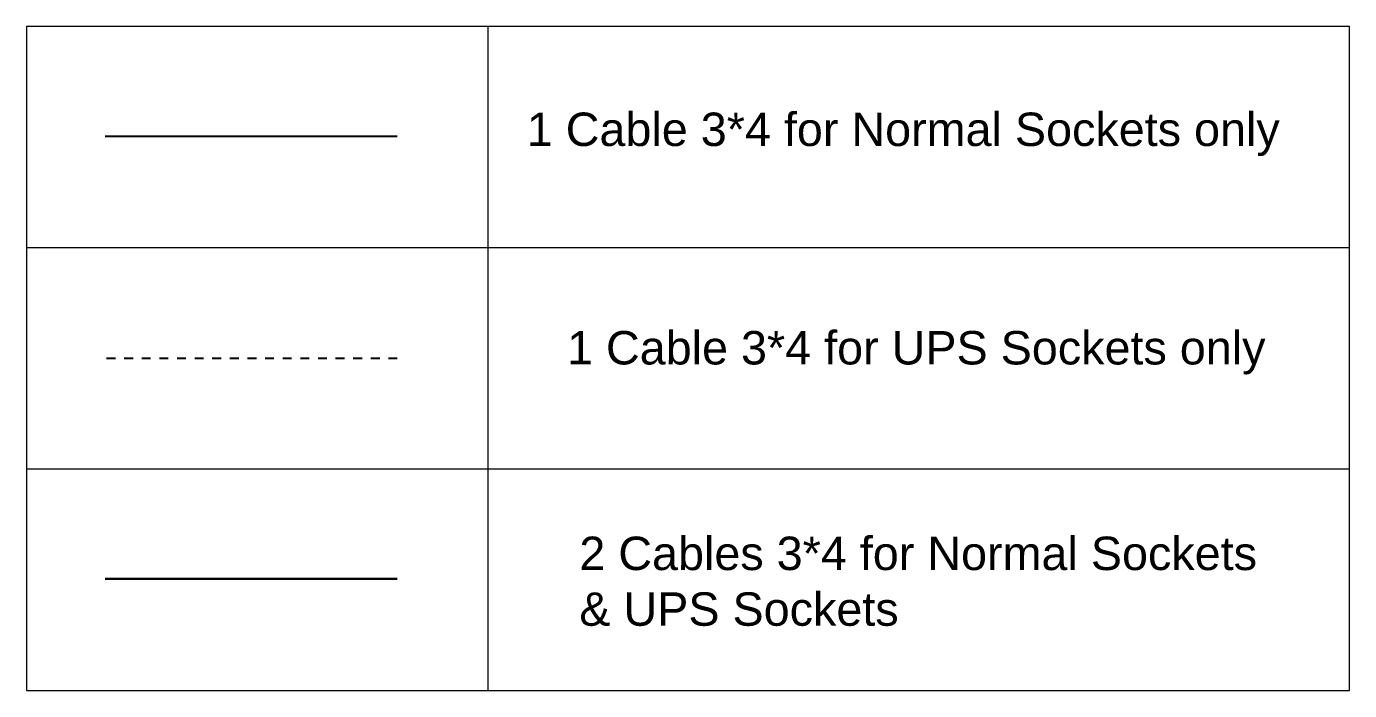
# Model space of a CAD drawing. Header units: metres. Extents: x -107 to 62, y 472 to 1032.
# Drawn here: x -18.05 to -3.03, y 513.19 to 520.73 of the extents above; entities that cross this region are included whole.
import ezdxf

# ---------------------------------------------------------------- set-up
doc = ezdxf.new("R2010")
doc.units = ezdxf.units.M
doc.header["$MEASUREMENT"] = 0
doc.linetypes.add('DASHED2', pattern=[0.375, 0.25, -0.125])
doc.layers.add('E-GN-TXT', color=2, linetype='Continuous', lineweight=0)
doc.layers.add('Title Block', color=7, linetype='Continuous', lineweight=0)
doc.layers.add('Power W', color=3, linetype='Continuous')
doc.styles.get("Standard").update_dxf_attribs({"font": 'arial.ttf'})

msp = doc.modelspace()

# ---------------------------------------------------------------- linework, layer by layer
at = {"layer": 'E-GN-TXT', "color": 2}
msp.add_lwpolyline([(-3.032, 520.734), (-18.053, 520.734), (-18.053, 513.188), (-3.032, 513.188)], close=True, dxfattribs=at)
for points in [[(-12.816, 520.734), (-12.816, 513.188)], [(-3.032, 518.219), (-18.053, 518.219)], [(-3.032, 515.703), (-18.053, 515.703)]]:
    msp.add_lwpolyline(points, dxfattribs=at)
at = {"layer": 'Power W', "color": 7, "linetype": 'Continuous', "lineweight": 25, "ltscale": 0.4}
msp.add_lwpolyline([(-13.843, 519.482), (-17.16, 519.482)], dxfattribs=at)
at = {"layer": 'Power W', "color": 6, "linetype": 'DASHED2', "lineweight": 25, "ltscale": 0.4}
msp.add_lwpolyline([(-13.843, 516.961), (-17.16, 516.961)], dxfattribs=at)
at = {"layer": 'Power W', "color": 6, "linetype": 'Continuous', "lineweight": 30, "ltscale": 0.4}
msp.add_lwpolyline([(-13.843, 514.457), (-17.16, 514.457)], dxfattribs=at)

# ---------------------------------------------------------------- texts
at = {"layer": 'Title Block', "color": 6, "linetype": 'DASHED2', "lineweight": 30, "ltscale": 0.4, "char_height": 0.3797, "attachment_point": 1}
for s, width, heights, insert in [('1 Cable 3*4 for Normal Sockets only', 9.38907, [1.149], (-12.373, 519.755)), ('1 Cable 3*4 for UPS Sockets only', 8.80415, [1.076], (-11.916, 517.273)), ('2 Cables 3*4 for Normal Sockets & UPS Sockets', 7.7988, [0], (-11.776, 514.937))]:
    msp.add_mtext_dynamic_manual_height_columns(s, width=width, gutter_width=1, heights=heights, dxfattribs=dict(at, insert=insert))

doc.saveas('drawing.dxf')
